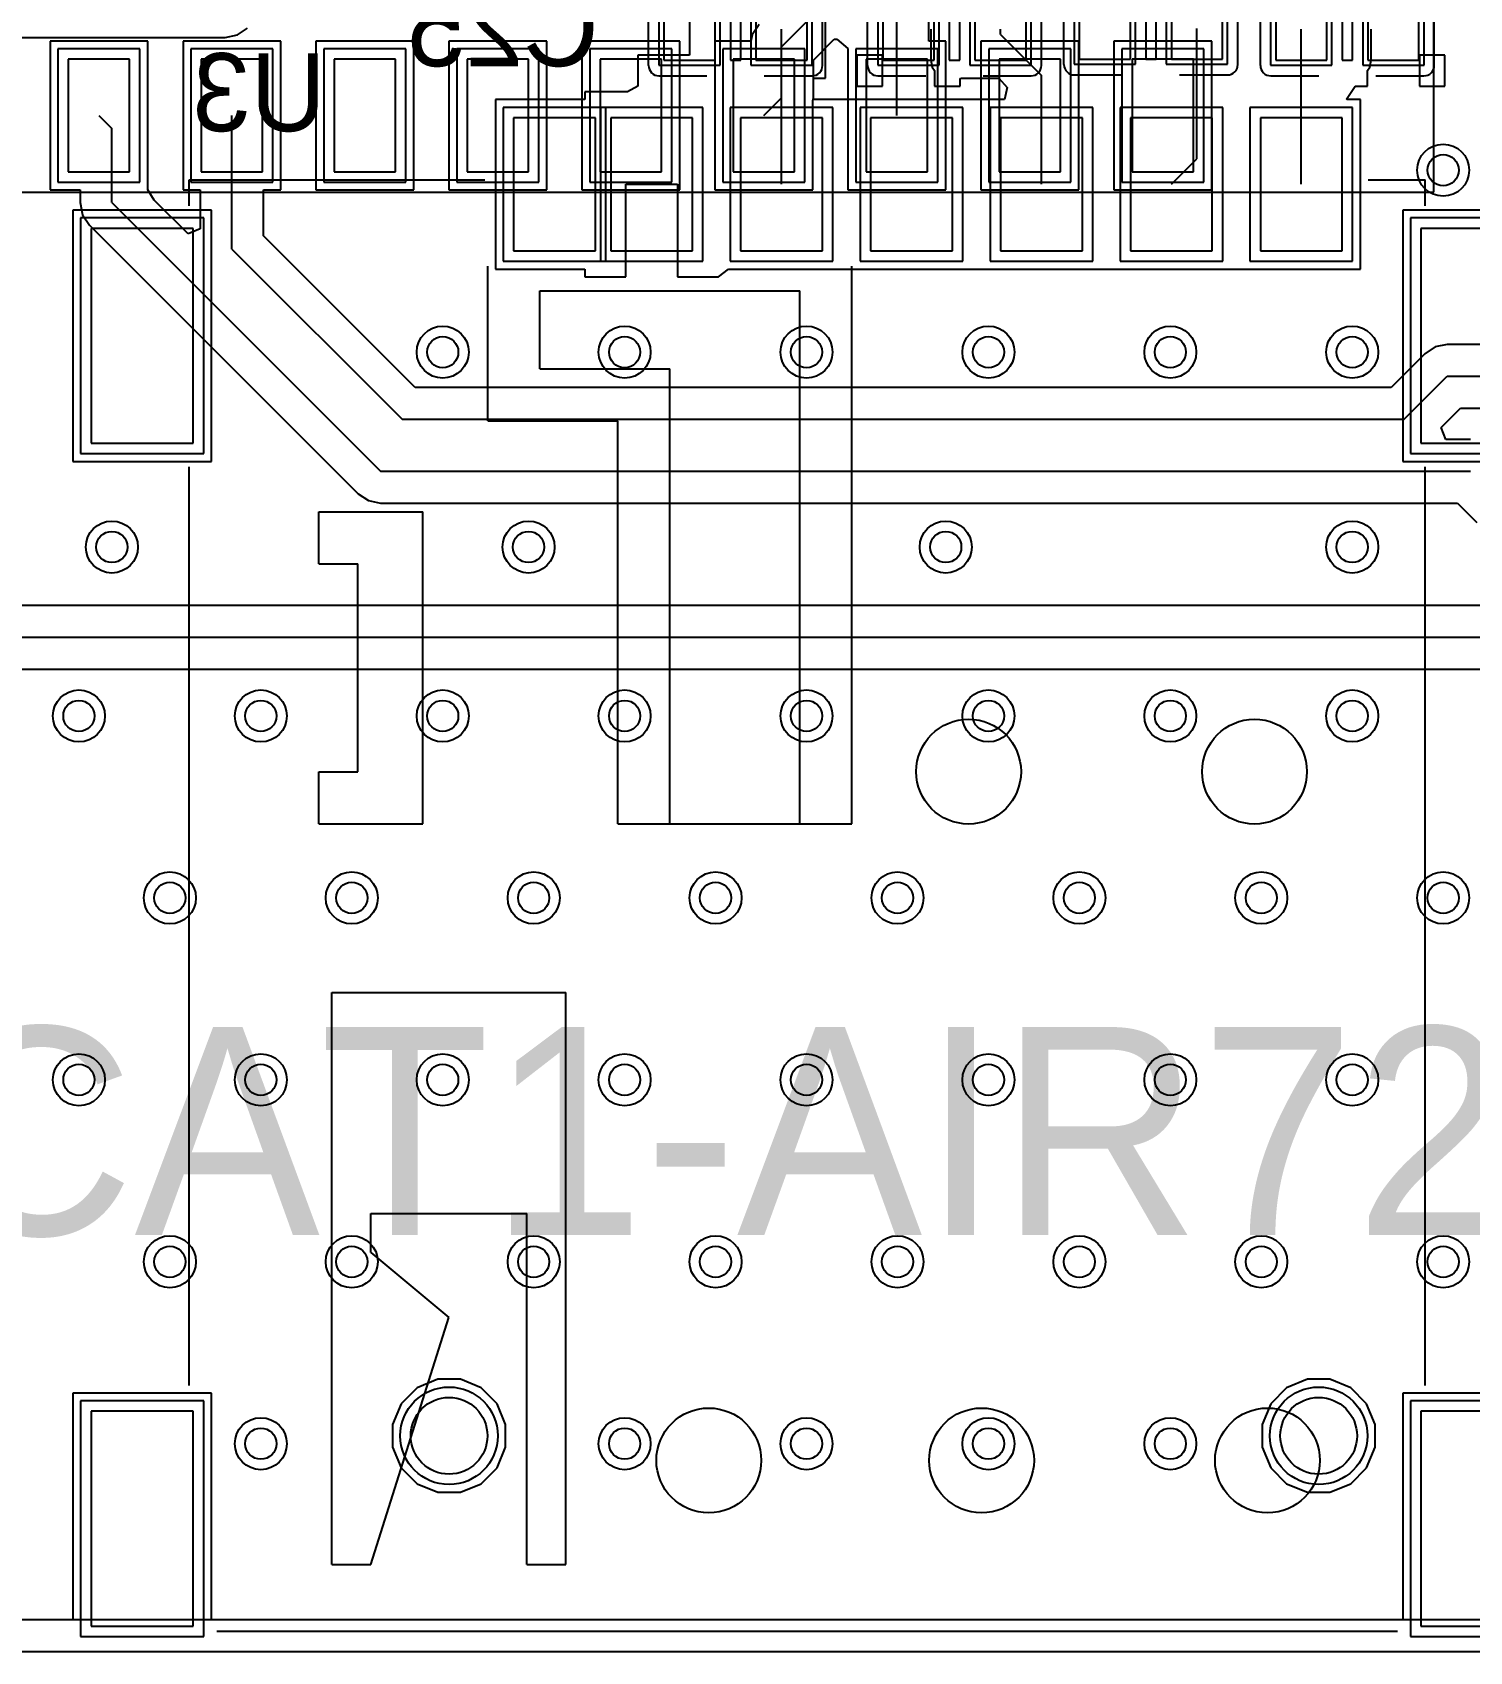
# Model space of a CAD drawing. Header units: millimetres. Extents: x 3.09 to 5.5, y 1.46 to 3.23.
# Drawn here: x 4.077 to 4.63, y 1.46 to 2.083 of the extents above; entities that cross this region are included whole.
import ezdxf

# ---------------------------------------------------------------- set-up
doc = ezdxf.new("R2010")
doc.units = ezdxf.units.MM
doc.header["$MEASUREMENT"] = 0
for name, color, linetype in [('BottomLayer', 5, 'Continuous'), ('BottomOverlay', 54, 'Continuous'), ('BottomPaste', 16, 'Continuous'), ('BottomSolder', 6, 'Continuous'), ('KeepOutLayer', 6, 'Continuous'), ('MultiLayer', 9, 'Continuous'), ('PadHoleLayer', 156, 'Continuous'), ('TopLayer', 1, 'Continuous'), ('TopOverlay', 2, 'Continuous'), ('TopPaste', 8, 'Continuous'), ('TopSolder', 216, 'Continuous'), ('ViaHoleLayer', 16, 'Continuous')]:
    doc.layers.add(name, color=color, linetype=linetype)

# ---------------------------------------------------------------- blocks, each defined once
blk = doc.blocks.new('SIM_SMD_NANO_B_15')
at = {"layer": 'BottomLayer'}
for p, q in [((-0.27559, 0.28937), (-0.27559, 0.20669)), ((-0.23622, 0.28937), (-0.27559, 0.28937)), ((-0.23622, 0.20669), (-0.23622, 0.28937)), ((0.23622, 0.28937), (0.23622, 0.20669)), ((0.27559, 0.28937), (0.23622, 0.28937)), ((0.27559, 0.20669), (0.27559, 0.28937)), ((-0.27559, 0.20669), (-0.23622, 0.20669)), ((0.23622, 0.20669), (0.27559, 0.20669)), ((-0.27559, -0.16575), (-0.27559, -0.24842)), ((-0.23622, -0.16575), (-0.27559, -0.16575)), ((-0.23622, -0.24842), (-0.23622, -0.16575)), ((0.23622, -0.16575), (0.23622, -0.24842)), ((0.27559, -0.16575), (0.23622, -0.16575)), ((0.27559, -0.24842), (0.27559, -0.16575)), ((-0.20591, -0.23976), (-0.20591, -0.29095)), ((-0.17441, -0.23976), (-0.20591, -0.23976)), ((-0.17441, -0.29095), (-0.17441, -0.23976)), ((-0.1559, -0.23976), (-0.1559, -0.29095)), ((-0.12441, -0.23976), (-0.1559, -0.23976)), ((-0.12441, -0.29095), (-0.12441, -0.23976)), ((-0.1059, -0.23976), (-0.1059, -0.29095)), ((-0.07441, -0.23976), (-0.1059, -0.23976)), ((-0.07441, -0.29095), (-0.07441, -0.23976)), ((-0.05591, -0.23976), (-0.05591, -0.29095)), ((-0.02441, -0.23976), (-0.05591, -0.23976)), ((-0.02441, -0.29095), (-0.02441, -0.23976)), ((-0.0059, -0.23976), (-0.0059, -0.29095)), ((0.02559, -0.23976), (-0.0059, -0.23976)), ((0.02559, -0.29095), (0.02559, -0.23976)), ((0.0441, -0.23976), (0.0441, -0.29095)), ((0.07559, -0.23976), (0.0441, -0.23976)), ((0.07559, -0.29095), (0.07559, -0.23976)), ((0.0815, -0.23976), (0.0815, -0.29095)), ((0.11299, -0.23976), (0.0815, -0.23976)), ((0.11299, -0.29095), (0.11299, -0.23976)), ((-0.27559, -0.24842), (-0.23622, -0.24842)), ((0.23622, -0.24842), (0.27559, -0.24842)), ((-0.20591, -0.29095), (-0.17441, -0.29095)), ((-0.1559, -0.29095), (-0.12441, -0.29095)), ((-0.1059, -0.29095), (-0.07441, -0.29095)), ((-0.05591, -0.29095), (-0.02441, -0.29095)), ((-0.0059, -0.29095), (0.02559, -0.29095)), ((0.0441, -0.29095), (0.07559, -0.29095)), ((0.0815, -0.29095), (0.11299, -0.29095))]:
    blk.add_line(p, q, dxfattribs=at)
for centre in [(-0.19684, 0.21615), (0.1378, 0.21615)]:
    blk.add_circle(centre, 0.01476, dxfattribs=at)
at = {"layer": 'BottomOverlay'}
for p, q in [((0.22712, 0.29134), (-0.22712, 0.29134)), ((0.10787, 0.26563), (0.09287, 0.26563)), ((0.09287, 0.26563), (0.09287, 0.04563)), ((0.10787, 0.26563), (0.10787, 0.13063)), ((0.16787, 0.26563), (0.13787, 0.17063)), ((0.18287, 0.26563), (0.16787, 0.26563)), ((0.18287, 0.26563), (0.18287, 0.04563)), ((-0.23788, 0.19685), (-0.23788, -0.15665)), ((0.23787, 0.19685), (0.23787, -0.15665)), ((0.16787, 0.14563), (0.13787, 0.17063)), ((0.16787, 0.14563), (0.16787, 0.13063)), ((0.16787, 0.13063), (0.10787, 0.13063)), ((0.18287, 0.04563), (0.09287, 0.04563)), ((-0.01713, -0.01937), (-0.01713, -0.23381)), ((0.07287, -0.01937), (-0.01713, -0.01937)), ((0.00287, -0.01937), (0.00287, -0.22437)), ((0.05287, -0.01937), (0.05287, -0.19437)), ((0.07287, -0.01937), (0.07287, -0.17437)), ((0.14787, -0.01937), (0.14787, -0.13937)), ((0.18787, -0.01937), (0.14787, -0.01937)), ((0.18787, -0.01937), (0.18787, -0.03937)), ((0.18787, -0.03937), (0.17287, -0.03937)), ((0.17287, -0.03937), (0.17287, -0.11937)), ((0.18787, -0.11937), (0.17287, -0.11937)), ((0.18787, -0.11937), (0.18787, -0.13937)), ((0.18787, -0.13937), (0.14787, -0.13937)), ((0.12287, -0.17437), (0.07287, -0.17437)), ((0.12287, -0.17437), (0.12287, -0.23381)), ((0.12287, -0.17437), (0.12287, -0.23381)), ((0.10287, -0.19437), (0.05287, -0.19437)), ((0.10287, -0.19437), (0.10287, -0.22437)), ((0.10287, -0.22437), (0.00287, -0.22437)), ((-0.23788, -0.25709), (-0.23788, -0.26709)), ((0.23787, -0.25709), (0.23787, -0.26709)), ((-0.2159, -0.26709), (-0.23788, -0.26709)), ((0.23787, -0.26709), (0.1241, -0.26709))]:
    blk.add_line(p, q, dxfattribs=at)
for centre in [(-0.17713, 0.22562), (-0.06714, 0.22562), (0.03787, 0.22562), (-0.17214, -0.03938), (-0.06214, -0.03938)]:
    blk.add_circle(centre, 0.02016, dxfattribs=at)
at = {"layer": 'BottomPaste'}
for p, q in [((-0.27559, 0.28937), (-0.27559, 0.20669)), ((-0.23622, 0.28937), (-0.27559, 0.28937)), ((-0.23622, 0.20669), (-0.23622, 0.28937)), ((0.23622, 0.28937), (0.23622, 0.20669)), ((0.27559, 0.28937), (0.23622, 0.28937)), ((0.27559, 0.20669), (0.27559, 0.28937)), ((-0.27559, 0.20669), (-0.23622, 0.20669)), ((0.23622, 0.20669), (0.27559, 0.20669)), ((-0.27559, -0.16575), (-0.27559, -0.24842)), ((-0.23622, -0.16575), (-0.27559, -0.16575)), ((-0.23622, -0.24842), (-0.23622, -0.16575)), ((0.23622, -0.16575), (0.23622, -0.24842)), ((0.27559, -0.16575), (0.23622, -0.16575)), ((0.27559, -0.24842), (0.27559, -0.16575)), ((-0.20591, -0.23976), (-0.20591, -0.29095)), ((-0.17441, -0.23976), (-0.20591, -0.23976)), ((-0.17441, -0.29095), (-0.17441, -0.23976)), ((-0.1559, -0.23976), (-0.1559, -0.29095)), ((-0.12441, -0.23976), (-0.1559, -0.23976)), ((-0.12441, -0.29095), (-0.12441, -0.23976)), ((-0.1059, -0.23976), (-0.1059, -0.29095)), ((-0.07441, -0.23976), (-0.1059, -0.23976)), ((-0.07441, -0.29095), (-0.07441, -0.23976)), ((-0.05591, -0.23976), (-0.05591, -0.29095)), ((-0.02441, -0.23976), (-0.05591, -0.23976)), ((-0.02441, -0.29095), (-0.02441, -0.23976)), ((-0.0059, -0.23976), (-0.0059, -0.29095)), ((0.02559, -0.23976), (-0.0059, -0.23976)), ((0.02559, -0.29095), (0.02559, -0.23976)), ((0.0441, -0.23976), (0.0441, -0.29095)), ((0.07559, -0.23976), (0.0441, -0.23976)), ((0.07559, -0.29095), (0.07559, -0.23976)), ((0.0815, -0.23976), (0.0815, -0.29095)), ((0.11299, -0.23976), (0.0815, -0.23976)), ((0.11299, -0.29095), (0.11299, -0.23976)), ((-0.27559, -0.24842), (-0.23622, -0.24842)), ((0.23622, -0.24842), (0.27559, -0.24842)), ((-0.20591, -0.29095), (-0.17441, -0.29095)), ((-0.1559, -0.29095), (-0.12441, -0.29095)), ((-0.1059, -0.29095), (-0.07441, -0.29095)), ((-0.05591, -0.29095), (-0.02441, -0.29095)), ((-0.0059, -0.29095), (0.02559, -0.29095)), ((0.0441, -0.29095), (0.07559, -0.29095)), ((0.0815, -0.29095), (0.11299, -0.29095))]:
    blk.add_line(p, q, dxfattribs=at)
at = {"layer": 'BottomSolder'}
for p, q in [((-0.27959, 0.29337), (-0.27959, 0.20269)), ((-0.23222, 0.29337), (-0.27959, 0.29337)), ((-0.23222, 0.20269), (-0.23222, 0.29337)), ((0.23222, 0.29337), (0.23222, 0.20269)), ((0.27959, 0.29337), (0.23222, 0.29337)), ((0.27959, 0.20269), (0.27959, 0.29337)), ((-0.27959, 0.20269), (-0.23222, 0.20269)), ((0.23222, 0.20269), (0.27959, 0.20269)), ((-0.27959, -0.16175), (-0.27959, -0.25242)), ((-0.23222, -0.16175), (-0.27959, -0.16175)), ((-0.23222, -0.25242), (-0.23222, -0.16175)), ((0.23222, -0.16175), (0.23222, -0.25242)), ((0.27959, -0.16175), (0.23222, -0.16175)), ((0.27959, -0.25242), (0.27959, -0.16175)), ((-0.20991, -0.23576), (-0.20991, -0.29495)), ((-0.17041, -0.23576), (-0.20991, -0.23576)), ((-0.17041, -0.29495), (-0.17041, -0.23576)), ((-0.1599, -0.23576), (-0.1599, -0.29495)), ((-0.12041, -0.23576), (-0.1599, -0.23576)), ((-0.12041, -0.29495), (-0.12041, -0.23576)), ((-0.10991, -0.23576), (-0.10991, -0.29495)), ((-0.07041, -0.23576), (-0.10991, -0.23576)), ((-0.07041, -0.29495), (-0.07041, -0.23576)), ((-0.0599, -0.23576), (-0.0599, -0.29495)), ((-0.02041, -0.23576), (-0.0599, -0.23576)), ((-0.02041, -0.29495), (-0.02041, -0.23576)), ((-0.00991, -0.23576), (-0.00991, -0.29495)), ((0.02959, -0.23576), (-0.00991, -0.23576)), ((0.02959, -0.29495), (0.02959, -0.23576)), ((0.04009, -0.23576), (0.04009, -0.29495)), ((0.07959, -0.23576), (0.04009, -0.23576)), ((0.0775, -0.23576), (0.0775, -0.29495)), ((0.11699, -0.23576), (0.0775, -0.23576)), ((0.07959, -0.29495), (0.07959, -0.23576)), ((0.11699, -0.29495), (0.11699, -0.23576)), ((-0.27959, -0.25242), (-0.23222, -0.25242)), ((0.23222, -0.25242), (0.27959, -0.25242)), ((-0.20991, -0.29495), (-0.17041, -0.29495)), ((-0.1599, -0.29495), (-0.12041, -0.29495)), ((-0.10991, -0.29495), (-0.07041, -0.29495)), ((-0.0599, -0.29495), (-0.02041, -0.29495)), ((-0.00991, -0.29495), (0.02959, -0.29495)), ((0.04009, -0.29495), (0.07959, -0.29495)), ((0.0775, -0.29495), (0.11699, -0.29495))]:
    blk.add_line(p, q, dxfattribs=at)
for centre in [(-0.19684, 0.21615), (0.1378, 0.21615)]:
    blk.add_circle(centre, 0.01876, dxfattribs=at)
at = {"layer": 'MultiLayer'}
for centre in [(-0.19684, 0.21615), (0.1378, 0.21615)]:
    blk.add_circle(centre, 0.01476, dxfattribs=at)
at = {"layer": 'PadHoleLayer'}
for centre in [(-0.19684, 0.21615), (0.1378, 0.21615)]:
    blk.add_circle(centre, 0.01476, dxfattribs=at)
at = {"layer": 'TopLayer'}
for centre in [(-0.19684, 0.21615), (0.1378, 0.21615)]:
    blk.add_circle(centre, 0.01476, dxfattribs=at)
at = {"layer": 'TopSolder'}
for centre in [(-0.19684, 0.21615), (0.1378, 0.21615)]:
    blk.add_circle(centre, 0.01876, dxfattribs=at)
blk = doc.blocks.new('AIR722UG_A10_18')
at = {"layer": 'TopLayer'}
for p, q in [((0.26969, 0.05118), (0.24606, 0.05118)), ((0.24606, 0.05118), (0.24606, 0.00787)), ((0.26969, 0.00787), (0.26969, 0.05118)), ((0.32087, 0.05118), (0.29724, 0.05118)), ((0.29724, 0.05118), (0.29724, 0.00787)), ((0.32087, 0.00787), (0.32087, 0.05118)), ((0.37205, 0.05118), (0.34843, 0.05118)), ((0.34843, 0.05118), (0.34843, 0.00787)), ((0.37205, 0.00787), (0.37205, 0.05118)), ((0.42323, 0.05118), (0.39961, 0.05118)), ((0.39961, 0.05118), (0.39961, 0.00787)), ((0.42323, 0.00787), (0.42323, 0.05118)), ((0.47441, 0.05118), (0.45079, 0.05118)), ((0.45079, 0.05118), (0.45079, 0.00787)), ((0.47441, 0.00787), (0.47441, 0.05118)), ((0.52559, 0.05118), (0.50197, 0.05118)), ((0.50197, 0.05118), (0.50197, 0.00787)), ((0.52559, 0.00787), (0.52559, 0.05118)), ((0.57677, 0.05118), (0.55315, 0.05118)), ((0.55315, 0.05118), (0.55315, 0.00787)), ((0.57677, 0.00787), (0.57677, 0.05118)), ((0.62795, 0.05118), (0.60433, 0.05118)), ((0.60433, 0.05118), (0.60433, 0.00787)), ((0.62795, 0.00787), (0.62795, 0.05118)), ((0.67913, 0.05118), (0.65551, 0.05118)), ((0.65551, 0.05118), (0.65551, 0.00787)), ((0.67913, 0.00787), (0.67913, 0.05118)), ((0.24606, 0.00787), (0.26969, 0.00787)), ((0.29724, 0.00787), (0.32087, 0.00787)), ((0.34843, 0.00787), (0.37205, 0.00787)), ((0.39961, 0.00787), (0.42323, 0.00787)), ((0.45079, 0.00787), (0.47441, 0.00787)), ((0.50197, 0.00787), (0.52559, 0.00787)), ((0.55315, 0.00787), (0.57677, 0.00787)), ((0.60433, 0.00787), (0.62795, 0.00787)), ((0.65551, 0.00787), (0.67913, 0.00787))]:
    blk.add_line(p, q, dxfattribs=at)
at = {"layer": 'TopOverlay'}
for p, q in [((0.77165, 0), (0.77165, 0.85827)), ((0, 0), (0.77165, 0))]:
    blk.add_line(p, q, dxfattribs=at)
at = {"layer": 'TopPaste'}
for p, q in [((0.26969, 0.05118), (0.24606, 0.05118)), ((0.24606, 0.05118), (0.24606, 0.00787)), ((0.26969, 0.00787), (0.26969, 0.05118)), ((0.32087, 0.05118), (0.29724, 0.05118)), ((0.29724, 0.05118), (0.29724, 0.00787)), ((0.32087, 0.00787), (0.32087, 0.05118)), ((0.37205, 0.05118), (0.34843, 0.05118)), ((0.34843, 0.05118), (0.34843, 0.00787)), ((0.37205, 0.00787), (0.37205, 0.05118)), ((0.42323, 0.05118), (0.39961, 0.05118)), ((0.39961, 0.05118), (0.39961, 0.00787)), ((0.42323, 0.00787), (0.42323, 0.05118)), ((0.47441, 0.05118), (0.45079, 0.05118)), ((0.45079, 0.05118), (0.45079, 0.00787)), ((0.47441, 0.00787), (0.47441, 0.05118)), ((0.52559, 0.05118), (0.50197, 0.05118)), ((0.50197, 0.05118), (0.50197, 0.00787)), ((0.52559, 0.00787), (0.52559, 0.05118)), ((0.57677, 0.05118), (0.55315, 0.05118)), ((0.55315, 0.05118), (0.55315, 0.00787)), ((0.57677, 0.00787), (0.57677, 0.05118)), ((0.62795, 0.05118), (0.60433, 0.05118)), ((0.60433, 0.05118), (0.60433, 0.00787)), ((0.62795, 0.00787), (0.62795, 0.05118)), ((0.67913, 0.05118), (0.65551, 0.05118)), ((0.65551, 0.05118), (0.65551, 0.00787)), ((0.67913, 0.00787), (0.67913, 0.05118)), ((0.24606, 0.00787), (0.26969, 0.00787)), ((0.29724, 0.00787), (0.32087, 0.00787)), ((0.34843, 0.00787), (0.37205, 0.00787)), ((0.39961, 0.00787), (0.42323, 0.00787)), ((0.45079, 0.00787), (0.47441, 0.00787)), ((0.50197, 0.00787), (0.52559, 0.00787)), ((0.55315, 0.00787), (0.57677, 0.00787)), ((0.60433, 0.00787), (0.62795, 0.00787)), ((0.65551, 0.00787), (0.67913, 0.00787))]:
    blk.add_line(p, q, dxfattribs=at)
at = {"layer": 'TopSolder'}
for p, q in [((0.27369, 0.05518), (0.24206, 0.05518)), ((0.24206, 0.05518), (0.24206, 0.00387)), ((0.27369, 0.00387), (0.27369, 0.05518)), ((0.32487, 0.05518), (0.29324, 0.05518)), ((0.29324, 0.05518), (0.29324, 0.00387)), ((0.32487, 0.00387), (0.32487, 0.05518)), ((0.37605, 0.05518), (0.34443, 0.05518)), ((0.34443, 0.05518), (0.34443, 0.00387)), ((0.37605, 0.00387), (0.37605, 0.05518)), ((0.42723, 0.05518), (0.39561, 0.05518)), ((0.39561, 0.05518), (0.39561, 0.00387)), ((0.42723, 0.00387), (0.42723, 0.05518)), ((0.47841, 0.05518), (0.44679, 0.05518)), ((0.44679, 0.05518), (0.44679, 0.00387)), ((0.47841, 0.00387), (0.47841, 0.05518)), ((0.52959, 0.05518), (0.49797, 0.05518)), ((0.49797, 0.05518), (0.49797, 0.00387)), ((0.52959, 0.00387), (0.52959, 0.05518)), ((0.58077, 0.05518), (0.54915, 0.05518)), ((0.54915, 0.05518), (0.54915, 0.00387)), ((0.58077, 0.00387), (0.58077, 0.05518)), ((0.63195, 0.05518), (0.60033, 0.05518)), ((0.60033, 0.05518), (0.60033, 0.00387)), ((0.63195, 0.00387), (0.63195, 0.05518)), ((0.68313, 0.05518), (0.65151, 0.05518)), ((0.65151, 0.05518), (0.65151, 0.00387)), ((0.68313, 0.00387), (0.68313, 0.05518)), ((0.24206, 0.00387), (0.27369, 0.00387)), ((0.29324, 0.00387), (0.32487, 0.00387)), ((0.34443, 0.00387), (0.37605, 0.00387)), ((0.39561, 0.00387), (0.42723, 0.00387)), ((0.44679, 0.00387), (0.47841, 0.00387)), ((0.49797, 0.00387), (0.52959, 0.00387)), ((0.54915, 0.00387), (0.58077, 0.00387)), ((0.60033, 0.00387), (0.63195, 0.00387)), ((0.65151, 0.00387), (0.68313, 0.00387))]:
    blk.add_line(p, q, dxfattribs=at)
blk = doc.blocks.new('C0402_B_65')
at = {"layer": 'BottomLayer'}
for p, q in [((-0.00787, 0.01181), (-0.02756, 0.01181)), ((-0.02756, 0.01181), (-0.02756, -0.01181)), ((-0.00787, -0.01181), (-0.00787, 0.01181)), ((-0.002, 0.01181), (-0.002, -0.01181)), ((0.002, 0.01181), (-0.002, 0.01181)), ((0.002, -0.01181), (0.002, 0.01181)), ((0.02756, 0.01181), (0.00787, 0.01181)), ((0.00787, 0.01181), (0.00787, -0.01181)), ((0.02756, -0.01181), (0.02756, 0.01181)), ((-0.02756, -0.01181), (-0.00787, -0.01181)), ((-0.002, -0.01181), (0.002, -0.01181)), ((0.00787, -0.01181), (0.02756, -0.01181))]:
    blk.add_line(p, q, dxfattribs=at)
at = {"layer": 'BottomOverlay'}
for p, q in [((-0.03346, 0.01391), (-0.03346, -0.01391)), ((-0.011, 0.01791), (-0.02946, 0.01791)), ((0.02946, 0.01791), (0.011, 0.01791)), ((0.03346, 0.01391), (0.03346, -0.01391)), ((-0.011, -0.01791), (-0.02946, -0.01791)), ((0.02946, -0.01791), (0.011, -0.01791))]:
    blk.add_line(p, q, dxfattribs=at)
for centre, start, end in [((-0.02946, 0.01391), 90, 180), ((0.02946, 0.01391), 0, 90), ((-0.02946, -0.01391), 180, 270), ((0.02946, -0.01391), 270, 0)]:
    blk.add_arc(centre, 0.004, start, end, dxfattribs=at)
at = {"layer": 'BottomPaste'}
for p, q in [((-0.00787, 0.01181), (-0.02756, 0.01181)), ((-0.02756, 0.01181), (-0.02756, -0.01181)), ((-0.00787, -0.01181), (-0.00787, 0.01181)), ((0.02756, 0.01181), (0.00787, 0.01181)), ((0.00787, 0.01181), (0.00787, -0.01181)), ((0.02756, -0.01181), (0.02756, 0.01181)), ((-0.02756, -0.01181), (-0.00787, -0.01181)), ((0.00787, -0.01181), (0.02756, -0.01181))]:
    blk.add_line(p, q, dxfattribs=at)
at = {"layer": 'BottomSolder'}
for p, q in [((-0.00591, 0.01378), (-0.02953, 0.01378)), ((-0.02953, 0.01378), (-0.02953, -0.01378)), ((-0.00591, -0.01378), (-0.00591, 0.01378)), ((0.02953, 0.01378), (0.00591, 0.01378)), ((0.00591, 0.01378), (0.00591, -0.01378)), ((0.02953, -0.01378), (0.02953, 0.01378)), ((-0.02953, -0.01378), (-0.00591, -0.01378)), ((0.00591, -0.01378), (0.02953, -0.01378))]:
    blk.add_line(p, q, dxfattribs=at)
blk = doc.blocks.new('C0402_B_66')
at = {"layer": 'BottomLayer'}
for p, q in [((-0.00787, 0.01181), (-0.02756, 0.01181)), ((-0.02756, 0.01181), (-0.02756, -0.01181)), ((-0.00787, -0.01181), (-0.00787, 0.01181)), ((-0.002, 0.01181), (-0.002, -0.01181)), ((0.002, 0.01181), (-0.002, 0.01181)), ((0.002, -0.01181), (0.002, 0.01181)), ((0.02756, 0.01181), (0.00787, 0.01181)), ((0.00787, 0.01181), (0.00787, -0.01181)), ((0.02756, -0.01181), (0.02756, 0.01181)), ((-0.02756, -0.01181), (-0.00787, -0.01181)), ((-0.002, -0.01181), (0.002, -0.01181)), ((0.00787, -0.01181), (0.02756, -0.01181))]:
    blk.add_line(p, q, dxfattribs=at)
at = {"layer": 'BottomOverlay'}
for p, q in [((-0.03346, -0.01391), (-0.03346, 0.01391)), ((-0.02946, 0.01791), (-0.011, 0.01791)), ((0.011, 0.01791), (0.02946, 0.01791)), ((0.03346, -0.01391), (0.03346, 0.01391)), ((-0.02946, -0.01791), (-0.011, -0.01791)), ((0.011, -0.01791), (0.02946, -0.01791))]:
    blk.add_line(p, q, dxfattribs=at)
for centre, start, end in [((-0.02946, 0.01391), 90, 180), ((0.02946, 0.01391), 0, 90), ((-0.02946, -0.01391), 180, 270), ((0.02946, -0.01391), 270, 0)]:
    blk.add_arc(centre, 0.004, start, end, dxfattribs=at)
at = {"layer": 'BottomPaste'}
for p, q in [((-0.00787, 0.01181), (-0.02756, 0.01181)), ((-0.02756, 0.01181), (-0.02756, -0.01181)), ((-0.00787, -0.01181), (-0.00787, 0.01181)), ((0.02756, 0.01181), (0.00787, 0.01181)), ((0.00787, 0.01181), (0.00787, -0.01181)), ((0.02756, -0.01181), (0.02756, 0.01181)), ((-0.02756, -0.01181), (-0.00787, -0.01181)), ((0.00787, -0.01181), (0.02756, -0.01181))]:
    blk.add_line(p, q, dxfattribs=at)
at = {"layer": 'BottomSolder'}
for p, q in [((-0.00591, 0.01378), (-0.02953, 0.01378)), ((-0.02953, 0.01378), (-0.02953, -0.01378)), ((-0.00591, -0.01378), (-0.00591, 0.01378)), ((0.02953, 0.01378), (0.00591, 0.01378)), ((0.00591, 0.01378), (0.00591, -0.01378)), ((0.02953, -0.01378), (0.02953, 0.01378)), ((-0.02953, -0.01378), (-0.00591, -0.01378)), ((0.00591, -0.01378), (0.02953, -0.01378))]:
    blk.add_line(p, q, dxfattribs=at)
blk = doc.blocks.new('C0402_B_67')
at = {"layer": 'BottomLayer'}
for p, q in [((-0.00787, 0.01181), (-0.02756, 0.01181)), ((-0.02756, 0.01181), (-0.02756, -0.01181)), ((-0.00787, -0.01181), (-0.00787, 0.01181)), ((-0.002, 0.01181), (-0.002, -0.01181)), ((0.002, 0.01181), (-0.002, 0.01181)), ((0.002, -0.01181), (0.002, 0.01181)), ((0.02756, 0.01181), (0.00787, 0.01181)), ((0.00787, 0.01181), (0.00787, -0.01181)), ((0.02756, -0.01181), (0.02756, 0.01181)), ((-0.02756, -0.01181), (-0.00787, -0.01181)), ((-0.002, -0.01181), (0.002, -0.01181)), ((0.00787, -0.01181), (0.02756, -0.01181))]:
    blk.add_line(p, q, dxfattribs=at)
at = {"layer": 'BottomOverlay'}
for p, q in [((-0.03346, -0.01391), (-0.03346, 0.01391)), ((-0.02946, 0.01791), (-0.011, 0.01791)), ((0.011, 0.01791), (0.02946, 0.01791)), ((0.03346, -0.01391), (0.03346, 0.01391)), ((-0.02946, -0.01791), (-0.011, -0.01791)), ((0.011, -0.01791), (0.02946, -0.01791))]:
    blk.add_line(p, q, dxfattribs=at)
for centre, start, end in [((-0.02946, 0.01391), 90, 180), ((0.02946, 0.01391), 0, 90), ((-0.02946, -0.01391), 180, 270), ((0.02946, -0.01391), 270, 0)]:
    blk.add_arc(centre, 0.004, start, end, dxfattribs=at)
at = {"layer": 'BottomPaste'}
for p, q in [((-0.00787, 0.01181), (-0.02756, 0.01181)), ((-0.02756, 0.01181), (-0.02756, -0.01181)), ((-0.00787, -0.01181), (-0.00787, 0.01181)), ((0.02756, 0.01181), (0.00787, 0.01181)), ((0.00787, 0.01181), (0.00787, -0.01181)), ((0.02756, -0.01181), (0.02756, 0.01181)), ((-0.02756, -0.01181), (-0.00787, -0.01181)), ((0.00787, -0.01181), (0.02756, -0.01181))]:
    blk.add_line(p, q, dxfattribs=at)
at = {"layer": 'BottomSolder'}
for p, q in [((-0.00591, 0.01378), (-0.02953, 0.01378)), ((-0.02953, 0.01378), (-0.02953, -0.01378)), ((-0.00591, -0.01378), (-0.00591, 0.01378)), ((0.02953, 0.01378), (0.00591, 0.01378)), ((0.00591, 0.01378), (0.00591, -0.01378)), ((0.02953, -0.01378), (0.02953, 0.01378)), ((-0.02953, -0.01378), (-0.00591, -0.01378)), ((0.00591, -0.01378), (0.02953, -0.01378))]:
    blk.add_line(p, q, dxfattribs=at)
blk = doc.blocks.new('C0402_B_68')
at = {"layer": 'BottomLayer'}
for p, q in [((-0.00787, 0.01181), (-0.02756, 0.01181)), ((-0.02756, 0.01181), (-0.02756, -0.01181)), ((-0.00787, -0.01181), (-0.00787, 0.01181)), ((-0.002, 0.01181), (-0.002, -0.01181)), ((0.002, 0.01181), (-0.002, 0.01181)), ((0.002, -0.01181), (0.002, 0.01181)), ((0.02756, 0.01181), (0.00787, 0.01181)), ((0.00787, 0.01181), (0.00787, -0.01181)), ((0.02756, -0.01181), (0.02756, 0.01181)), ((-0.02756, -0.01181), (-0.00787, -0.01181)), ((-0.002, -0.01181), (0.002, -0.01181)), ((0.00787, -0.01181), (0.02756, -0.01181))]:
    blk.add_line(p, q, dxfattribs=at)
at = {"layer": 'BottomOverlay'}
for p, q in [((-0.03346, -0.01391), (-0.03346, 0.01391)), ((-0.02946, 0.01791), (-0.011, 0.01791)), ((0.011, 0.01791), (0.02946, 0.01791)), ((0.03346, -0.01391), (0.03346, 0.01391)), ((-0.02946, -0.01791), (-0.011, -0.01791)), ((0.011, -0.01791), (0.02946, -0.01791))]:
    blk.add_line(p, q, dxfattribs=at)
for centre, start, end in [((-0.02946, 0.01391), 90, 180), ((0.02946, 0.01391), 0, 90), ((-0.02946, -0.01391), 180, 270), ((0.02946, -0.01391), 270, 0)]:
    blk.add_arc(centre, 0.004, start, end, dxfattribs=at)
at = {"layer": 'BottomPaste'}
for p, q in [((-0.00787, 0.01181), (-0.02756, 0.01181)), ((-0.02756, 0.01181), (-0.02756, -0.01181)), ((-0.00787, -0.01181), (-0.00787, 0.01181)), ((0.02756, 0.01181), (0.00787, 0.01181)), ((0.00787, 0.01181), (0.00787, -0.01181)), ((0.02756, -0.01181), (0.02756, 0.01181)), ((-0.02756, -0.01181), (-0.00787, -0.01181)), ((0.00787, -0.01181), (0.02756, -0.01181))]:
    blk.add_line(p, q, dxfattribs=at)
at = {"layer": 'BottomSolder'}
for p, q in [((-0.00591, 0.01378), (-0.02953, 0.01378)), ((-0.02953, 0.01378), (-0.02953, -0.01378)), ((-0.00591, -0.01378), (-0.00591, 0.01378)), ((0.02953, 0.01378), (0.00591, 0.01378)), ((0.00591, 0.01378), (0.00591, -0.01378)), ((0.02953, -0.01378), (0.02953, 0.01378)), ((-0.02953, -0.01378), (-0.00591, -0.01378)), ((0.00591, -0.01378), (0.02953, -0.01378))]:
    blk.add_line(p, q, dxfattribs=at)

msp = doc.modelspace()

# ---------------------------------------------------------------- linework, layer by layer
at = {"layer": 'BottomLayer'}
for p, q in [((4.38224, 2.06538), (4.38224, 2.10301)), ((4.32997, 2.09419), (4.32997, 2.07419)), ((4.03823, 2.0811), (4.15128, 2.0811)), ((4.15128, 2.0811), (4.15597, 2.08203)), ((4.15597, 2.08203), (4.15993, 2.08469)), ((4.3654, 2.02455), (4.3654, 2.08419)), ((4.4228, 2.08419), (4.4228, 2.07238)), ((4.44965, 2.08223), (4.44965, 2.08419)), ((4.44965, 2.08223), (4.4654, 2.06648)), ((4.52524, 2.03439), (4.52524, 2.08453)), ((4.5654, 2.02455), (4.5654, 2.08419)), ((4.59226, 2.07238), (4.59226, 2.08419)), ((4.32997, 2.07419), (4.31012, 2.07419)), ((4.31012, 2.07419), (4.31012, 2.06514)), ((4.40422, 2.07419), (4.39438, 2.07419)), ((4.39438, 2.07419), (4.39438, 2.06238)), ((4.40422, 2.06238), (4.40422, 2.07419)), ((4.4228, 2.07238), (4.42334, 2.06965)), ((4.42334, 2.06965), (4.42422, 2.06833)), ((4.59083, 2.06833), (4.59171, 2.06965)), ((4.59171, 2.06965), (4.59226, 2.07238)), ((4.62068, 2.07419), (4.61083, 2.07419)), ((4.61083, 2.07419), (4.61083, 2.06238)), ((4.62068, 2.06238), (4.62068, 2.07419)), ((4.31012, 2.06238), (4.30605, 2.06014)), ((4.31012, 2.06514), (4.31012, 2.06238)), ((4.37763, 2.05714), (4.37763, 2.06538)), ((4.37763, 2.06538), (4.38224, 2.06538)), ((4.39438, 2.06238), (4.40422, 2.06238)), ((4.42422, 2.06833), (4.42422, 2.06238)), ((4.42422, 2.06238), (4.43406, 2.06238)), ((4.43406, 2.06527), (4.43462, 2.06538)), ((4.43406, 2.06238), (4.43406, 2.06527)), ((4.43462, 2.06538), (4.44905, 2.06538)), ((4.44905, 2.06538), (4.45225, 2.06179)), ((4.4654, 2.02455), (4.4654, 2.06648)), ((4.58284, 2.05738), (4.58611, 2.06238)), ((4.58611, 2.06238), (4.59083, 2.06238)), ((4.59083, 2.06238), (4.59083, 2.06833)), ((4.61083, 2.06238), (4.62068, 2.06238)), ((4.28965, 2.05714), (4.25525, 2.05714)), ((4.25525, 2.05714), (4.25525, 1.99196)), ((4.30605, 2.06014), (4.28965, 2.06014)), ((4.28965, 2.06014), (4.28965, 2.05714)), ((4.38765, 2.05714), (4.37763, 2.05714)), ((4.38815, 2.05714), (4.38765, 2.05714)), ((4.39265, 2.05714), (4.38815, 2.05714)), ((4.39315, 2.05714), (4.39265, 2.05714)), ((4.43765, 2.05714), (4.39315, 2.05714)), ((4.43815, 2.05714), (4.43765, 2.05714)), ((4.44265, 2.05714), (4.43815, 2.05714)), ((4.44315, 2.05714), (4.44265, 2.05714)), ((4.45114, 2.05714), (4.44315, 2.05714)), ((4.45225, 2.06179), (4.45114, 2.05714)), ((4.58294, 2.05714), (4.58284, 2.05738)), ((4.58815, 2.05714), (4.58294, 2.05714)), ((4.58815, 1.99196), (4.58815, 2.05714)), ((4.5154, 2.02455), (4.52524, 2.03439)), ((4.3054, 1.98896), (4.3054, 2.02455)), ((4.3054, 2.02455), (4.3254, 2.02455)), ((4.3254, 2.02455), (4.3254, 1.98896)), ((4.14602, 2.01462), (4.09265, 2.01462)), ((4.09265, 2.01462), (4.09265, 1.91794)), ((4.14602, 1.91794), (4.14602, 2.01462)), ((4.65783, 2.01462), (4.60446, 2.01462)), ((4.60446, 2.01462), (4.60446, 1.91794)), ((4.25525, 1.99196), (4.28965, 1.99196)), ((4.28965, 1.99196), (4.28965, 1.98896)), ((4.28965, 1.98896), (4.3054, 1.98896)), ((4.3254, 1.98896), (4.33889, 1.98896)), ((4.33889, 1.98896), (4.34115, 1.98896)), ((4.34115, 1.98896), (4.34491, 1.99196)), ((4.34491, 1.99196), (4.34615, 1.99196)), ((4.34615, 1.99196), (4.38765, 1.99196)), ((4.38765, 1.99196), (4.38815, 1.99196)), ((4.38815, 1.99196), (4.39265, 1.99196)), ((4.39265, 1.99196), (4.39315, 1.99196)), ((4.39315, 1.99196), (4.43765, 1.99196)), ((4.43765, 1.99196), (4.43815, 1.99196)), ((4.43815, 1.99196), (4.44265, 1.99196)), ((4.44265, 1.99196), (4.44315, 1.99196)), ((4.44315, 1.99196), (4.48815, 1.99196)), ((4.48815, 1.99196), (4.48815, 1.99196)), ((4.48815, 1.99196), (4.49265, 1.99196)), ((4.49265, 1.99196), (4.49265, 1.99196)), ((4.49265, 1.99196), (4.53815, 1.99196)), ((4.53815, 1.99196), (4.53815, 1.99196)), ((4.53815, 1.99196), (4.54265, 1.99196)), ((4.54265, 1.99196), (4.54265, 1.99196)), ((4.54265, 1.99196), (4.58815, 1.99196)), ((4.09265, 1.91794), (4.14602, 1.91794)), ((4.60446, 1.91794), (4.65783, 1.91794)), ((4.23312, 1.56481), (4.22512, 1.5615)), ((4.24178, 1.56481), (4.23312, 1.56481)), ((4.24978, 1.5615), (4.24178, 1.56481)), ((4.56776, 1.56481), (4.55976, 1.5615)), ((4.57642, 1.56481), (4.56776, 1.56481)), ((4.58442, 1.5615), (4.57642, 1.56481)), ((4.14602, 1.5595), (4.09265, 1.5595)), ((4.09265, 1.5595), (4.09265, 1.47224)), ((4.14602, 1.47224), (4.14602, 1.5595)), ((4.22512, 1.5615), (4.219, 1.55538)), ((4.2559, 1.55538), (4.24978, 1.5615)), ((4.55976, 1.5615), (4.55364, 1.55538)), ((4.59054, 1.55538), (4.58442, 1.5615)), ((4.65783, 1.5595), (4.60446, 1.5595)), ((4.60446, 1.5595), (4.60446, 1.47224)), ((4.219, 1.55538), (4.21568, 1.54738)), ((4.25921, 1.54738), (4.2559, 1.55538)), ((4.55364, 1.55538), (4.55032, 1.54738)), ((4.59385, 1.54738), (4.59054, 1.55538)), ((4.21568, 1.54738), (4.21568, 1.53872)), ((4.25921, 1.53872), (4.25921, 1.54738)), ((4.55032, 1.54738), (4.55032, 1.53872)), ((4.59385, 1.53872), (4.59385, 1.54738)), ((4.21568, 1.53872), (4.219, 1.53072)), ((4.2559, 1.53072), (4.25921, 1.53872)), ((4.55032, 1.53872), (4.55364, 1.53072)), ((4.59054, 1.53072), (4.59385, 1.53872)), ((4.219, 1.53072), (4.22512, 1.5246)), ((4.24978, 1.5246), (4.2559, 1.53072)), ((4.55364, 1.53072), (4.55976, 1.5246)), ((4.58442, 1.5246), (4.59054, 1.53072)), ((4.22512, 1.5246), (4.23312, 1.52129)), ((4.23312, 1.52129), (4.24178, 1.52129)), ((4.24178, 1.52129), (4.24978, 1.5246)), ((4.55976, 1.5246), (4.56776, 1.52129)), ((4.56776, 1.52129), (4.57642, 1.52129)), ((4.57642, 1.52129), (4.58442, 1.5246)), ((4.09265, 1.47224), (3.10373, 1.47224)), ((4.60446, 1.47224), (4.14602, 1.47224))]:
    msp.add_line(p, q, dxfattribs=at)
for centre in [(4.62, 2.03), (4.235, 1.96), (4.305, 1.96), (4.375, 1.96), (4.445, 1.96), (4.515, 1.96), (4.585, 1.96), (4.10768, 1.885), (4.26803, 1.885), (4.42857, 1.885), (4.585, 1.885), (4.095, 1.82), (4.165, 1.82), (4.235, 1.82), (4.305, 1.82), (4.375, 1.82), (4.445, 1.82), (4.515, 1.82), (4.585, 1.82), (4.13, 1.75), (4.2, 1.75), (4.27, 1.75), (4.34, 1.75), (4.41, 1.75), (4.48, 1.75), (4.55, 1.75), (4.62, 1.75), (4.095, 1.68), (4.165, 1.68), (4.235, 1.68), (4.305, 1.68), (4.375, 1.68), (4.445, 1.68), (4.515, 1.68), (4.585, 1.68), (4.13, 1.61), (4.2, 1.61), (4.27, 1.61), (4.34, 1.61), (4.41, 1.61), (4.48, 1.61), (4.55, 1.61), (4.62, 1.61), (4.165, 1.54), (4.305, 1.54), (4.375, 1.54), (4.445, 1.54), (4.515, 1.54)]:
    msp.add_circle(centre, 0.01, dxfattribs=at)
at = {"layer": 'KeepOutLayer'}
msp.add_line((3.0915, 1.46), (5.06, 1.46), dxfattribs=at)
at = {"layer": 'MultiLayer'}
for centre in [(4.62, 2.03), (4.235, 1.96), (4.305, 1.96), (4.375, 1.96), (4.445, 1.96), (4.515, 1.96), (4.585, 1.96), (4.10768, 1.885), (4.26803, 1.885), (4.42857, 1.885), (4.585, 1.885), (4.095, 1.82), (4.165, 1.82), (4.235, 1.82), (4.305, 1.82), (4.375, 1.82), (4.445, 1.82), (4.515, 1.82), (4.585, 1.82), (4.13, 1.75), (4.2, 1.75), (4.27, 1.75), (4.34, 1.75), (4.41, 1.75), (4.48, 1.75), (4.55, 1.75), (4.62, 1.75), (4.095, 1.68), (4.165, 1.68), (4.235, 1.68), (4.305, 1.68), (4.375, 1.68), (4.445, 1.68), (4.515, 1.68), (4.585, 1.68), (4.13, 1.61), (4.2, 1.61), (4.27, 1.61), (4.34, 1.61), (4.41, 1.61), (4.48, 1.61), (4.55, 1.61), (4.62, 1.61), (4.165, 1.54), (4.305, 1.54), (4.375, 1.54), (4.445, 1.54), (4.515, 1.54)]:
    msp.add_circle(centre, 0.01, dxfattribs=at)
at = {"layer": 'TopLayer'}
for p, q in [((4.36539, 2.07742), (4.42236, 2.13438)), ((4.40976, 2.05102), (4.40976, 2.0935)), ((4.422, 2.07968), (4.422, 2.08844)), ((4.35409, 2.0821), (4.35361, 2.07968)), ((4.35674, 2.08607), (4.35409, 2.0821)), ((4.12149, 2.07968), (4.08387, 2.07968)), ((4.08387, 2.07968), (4.08387, 2.02237)), ((4.12149, 2.02237), (4.12149, 2.07968)), ((4.17267, 2.07968), (4.13505, 2.07968)), ((4.13505, 2.07968), (4.13505, 2.02237)), ((4.17267, 2.02237), (4.17267, 2.07968)), ((4.22385, 2.07968), (4.18623, 2.07968)), ((4.18623, 2.07968), (4.18623, 2.02237)), ((4.22385, 2.02237), (4.22385, 2.07968)), ((4.27503, 2.07968), (4.23741, 2.07968)), ((4.23741, 2.07968), (4.23741, 2.02237)), ((4.27503, 2.02237), (4.27503, 2.07968)), ((4.32621, 2.07968), (4.28859, 2.07968)), ((4.28859, 2.07968), (4.28859, 2.02237)), ((4.32621, 2.02237), (4.32621, 2.07968)), ((4.35361, 2.07968), (4.33977, 2.07968)), ((4.33977, 2.07968), (4.33977, 2.02237)), ((4.36539, 2.05783), (4.36539, 2.07742)), ((4.37763, 2.07235), (4.38563, 2.08036)), ((4.38563, 2.08036), (4.3867, 2.08042)), ((4.3867, 2.08042), (4.39095, 2.07678)), ((4.39095, 2.07678), (4.39095, 2.07512)), ((4.39095, 2.07512), (4.39095, 2.02237)), ((4.42857, 2.07968), (4.422, 2.07968)), ((4.42857, 2.02237), (4.42857, 2.07968)), ((4.47976, 2.07968), (4.44213, 2.07968)), ((4.44213, 2.07968), (4.44213, 2.02237)), ((4.47976, 2.02237), (4.47976, 2.07968)), ((4.53094, 2.07968), (4.49331, 2.07968)), ((4.49331, 2.07968), (4.49331, 2.02237)), ((4.53094, 2.02237), (4.53094, 2.07968)), ((4.37763, 2.05783), (4.37763, 2.07235)), ((4.35858, 2.05102), (4.36539, 2.05783)), ((4.37739, 2.05665), (4.37763, 2.05783)), ((4.37739, 2.02237), (4.37739, 2.05665)), ((4.10268, 2.05102), (4.10768, 2.04602)), ((4.15386, 1.99964), (4.15386, 2.05102)), ((4.10768, 2.01754), (4.10768, 2.04602)), ((4.08387, 2.02237), (4.09544, 2.02237)), ((4.09544, 2.02237), (4.09544, 2.01754)), ((4.12401, 2.0185), (4.12149, 2.02237)), ((4.12149, 2.02237), (4.12149, 2.02237)), ((4.12149, 2.02237), (4.12149, 2.02237)), ((4.13505, 2.02237), (4.14162, 2.02237)), ((4.14162, 2.02237), (4.14162, 2.00743)), ((4.16609, 2.00471), (4.16609, 2.02237)), ((4.16609, 2.02237), (4.17267, 2.02237)), ((4.18623, 2.02237), (4.22385, 2.02237)), ((4.23741, 2.02237), (4.27503, 2.02237)), ((4.28859, 2.02237), (4.32621, 2.02237)), ((4.33977, 2.02237), (4.37739, 2.02237)), ((4.39095, 2.02237), (4.42857, 2.02237)), ((4.44213, 2.02237), (4.47976, 2.02237)), ((4.49331, 2.02237), (4.53094, 2.02237)), ((4.09544, 2.01754), (4.09637, 2.01285)), ((4.09637, 2.01285), (4.09903, 2.00888)), ((4.10768, 2.01754), (4.21107, 1.91414)), ((4.137, 2.00551), (4.12401, 2.0185)), ((4.09903, 2.00888), (4.20242, 1.90549)), ((4.14162, 2.00743), (4.137, 2.00551)), ((4.22442, 1.94638), (4.16609, 2.00471)), ((4.15386, 1.99964), (4.21936, 1.93414)), ((4.62153, 1.96291), (4.61685, 1.96198)), ((4.67383, 1.96291), (4.62153, 1.96291)), ((4.61288, 1.95933), (4.59993, 1.94638)), ((4.61685, 1.96198), (4.61288, 1.95933)), ((4.605, 1.93414), (4.62153, 1.95068)), ((4.62153, 1.95068), (4.69264, 1.95068)), ((4.59993, 1.94638), (4.22442, 1.94638)), ((4.61916, 1.931), (4.6266, 1.93844)), ((4.6266, 1.93844), (4.67014, 1.93844)), ((4.21936, 1.93414), (4.605, 1.93414)), ((4.62107, 1.92638), (4.61916, 1.931)), ((4.63057, 1.92638), (4.62107, 1.92638)), ((4.21107, 1.91414), (4.63057, 1.91414)), ((4.20242, 1.90549), (4.20639, 1.90284)), ((4.20639, 1.90284), (4.21107, 1.90191)), ((4.21107, 1.90191), (4.6255, 1.90191)), ((4.6255, 1.90191), (4.633, 1.8944)), ((4.68509, 1.86253), (3.73307, 1.86253)), ((3.728, 1.8503), (4.70194, 1.8503)), ((3.728, 1.83806), (4.68509, 1.83806)), ((4.23312, 1.56481), (4.22512, 1.5615)), ((4.24178, 1.56481), (4.23312, 1.56481)), ((4.24978, 1.5615), (4.24178, 1.56481)), ((4.56776, 1.56481), (4.55976, 1.5615)), ((4.57642, 1.56481), (4.56776, 1.56481)), ((4.58442, 1.5615), (4.57642, 1.56481)), ((4.22512, 1.5615), (4.219, 1.55538)), ((4.2559, 1.55538), (4.24978, 1.5615)), ((4.55976, 1.5615), (4.55364, 1.55538)), ((4.59054, 1.55538), (4.58442, 1.5615)), ((4.219, 1.55538), (4.21568, 1.54738)), ((4.25921, 1.54738), (4.2559, 1.55538)), ((4.55364, 1.55538), (4.55032, 1.54738)), ((4.59385, 1.54738), (4.59054, 1.55538)), ((4.21568, 1.54738), (4.21568, 1.53872)), ((4.25921, 1.53872), (4.25921, 1.54738)), ((4.55032, 1.54738), (4.55032, 1.53872)), ((4.59385, 1.53872), (4.59385, 1.54738)), ((4.21568, 1.53872), (4.219, 1.53072)), ((4.2559, 1.53072), (4.25921, 1.53872)), ((4.55032, 1.53872), (4.55364, 1.53072)), ((4.59054, 1.53072), (4.59385, 1.53872)), ((4.219, 1.53072), (4.22512, 1.5246)), ((4.24978, 1.5246), (4.2559, 1.53072)), ((4.55364, 1.53072), (4.55976, 1.5246)), ((4.58442, 1.5246), (4.59054, 1.53072)), ((4.22512, 1.5246), (4.23312, 1.52129)), ((4.23312, 1.52129), (4.24178, 1.52129)), ((4.24178, 1.52129), (4.24978, 1.5246)), ((4.55976, 1.5246), (4.56776, 1.52129)), ((4.56776, 1.52129), (4.57642, 1.52129)), ((4.57642, 1.52129), (4.58442, 1.5246)), ((5.04776, 1.47224), (3.10373, 1.47224))]:
    msp.add_line(p, q, dxfattribs=at)
for centre in [(4.62, 2.03), (4.235, 1.96), (4.305, 1.96), (4.375, 1.96), (4.445, 1.96), (4.515, 1.96), (4.585, 1.96), (4.10768, 1.885), (4.26803, 1.885), (4.42857, 1.885), (4.585, 1.885), (4.095, 1.82), (4.165, 1.82), (4.235, 1.82), (4.305, 1.82), (4.375, 1.82), (4.445, 1.82), (4.515, 1.82), (4.585, 1.82), (4.13, 1.75), (4.2, 1.75), (4.27, 1.75), (4.34, 1.75), (4.41, 1.75), (4.48, 1.75), (4.55, 1.75), (4.62, 1.75), (4.095, 1.68), (4.165, 1.68), (4.235, 1.68), (4.305, 1.68), (4.375, 1.68), (4.445, 1.68), (4.515, 1.68), (4.585, 1.68), (4.13, 1.61), (4.2, 1.61), (4.27, 1.61), (4.34, 1.61), (4.41, 1.61), (4.48, 1.61), (4.55, 1.61), (4.62, 1.61), (4.165, 1.54), (4.305, 1.54), (4.375, 1.54), (4.445, 1.54), (4.515, 1.54)]:
    msp.add_circle(centre, 0.01, dxfattribs=at)
at = {"layer": 'ViaHoleLayer'}
for centre in [(4.62, 2.03), (4.235, 1.96), (4.305, 1.96), (4.375, 1.96), (4.445, 1.96), (4.515, 1.96), (4.585, 1.96), (4.10768, 1.885), (4.26803, 1.885), (4.42857, 1.885), (4.585, 1.885), (4.095, 1.82), (4.165, 1.82), (4.235, 1.82), (4.305, 1.82), (4.375, 1.82), (4.445, 1.82), (4.515, 1.82), (4.585, 1.82), (4.13, 1.75), (4.2, 1.75), (4.27, 1.75), (4.34, 1.75), (4.41, 1.75), (4.48, 1.75), (4.55, 1.75), (4.62, 1.75), (4.095, 1.68), (4.165, 1.68), (4.235, 1.68), (4.305, 1.68), (4.375, 1.68), (4.445, 1.68), (4.515, 1.68), (4.585, 1.68), (4.13, 1.61), (4.2, 1.61), (4.27, 1.61), (4.34, 1.61), (4.41, 1.61), (4.48, 1.61), (4.55, 1.61), (4.62, 1.61), (4.165, 1.54), (4.305, 1.54), (4.375, 1.54), (4.445, 1.54), (4.515, 1.54)]:
    msp.add_circle(centre, 0.006, dxfattribs=at)

# ---------------------------------------------------------------- block references
for name, p in [('AIR722UG_A10_18', (3.8448, 2.0215)), ('C0402_B_68', (4.34768, 2.08419)), ('C0402_B_67', (4.43194, 2.08419)), ('C0402_B_66', (4.50753, 2.08453))]:
    msp.add_blockref(name, p)
at = {"rotation": 180}
for name, p in [('C0402_B_65', (4.58312, 2.08419)), ('SIM_SMD_NANO_B_15', (4.37524, 1.75919))]:
    msp.add_blockref(name, p, dxfattribs=at)

# ---------------------------------------------------------------- texts
at = {"layer": 'BottomOverlay', "text_generation_flag": 2}
for s, p in [('C25', (4.29499, 2.07)), ('U3', (4.18999, 2.045))]:
    msp.add_text(s, height=0.03, dxfattribs=at).set_placement(p)
at = {"layer": 'TopOverlay'}
msp.add_text('CAT1-AIR722-NONE-H1_V1.0', height=0.08, dxfattribs=at).set_placement((4.03912, 1.6203))

doc.saveas('drawing.dxf')
